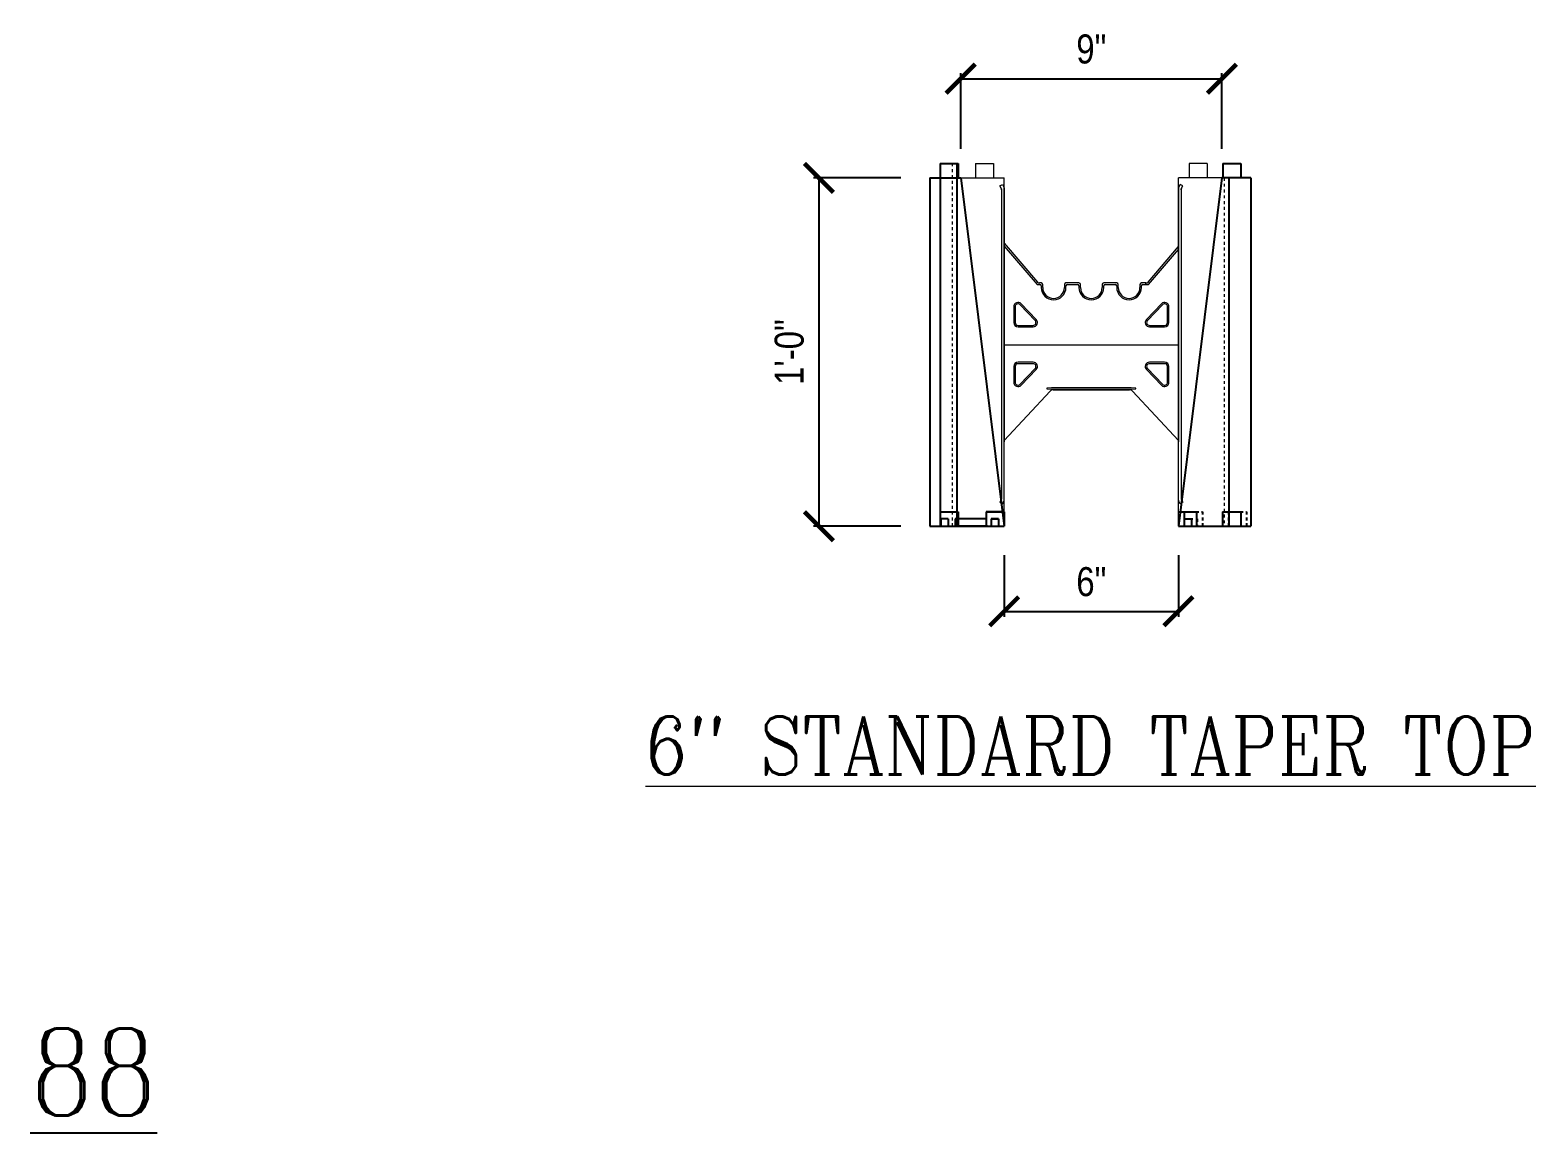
# Model space of a CAD drawing. Header units: inches. Extents: x 17 to 89.2, y 9.6 to 84.5.
# Drawn here: x 17 to 68.8, y 9.6 to 47.6 of the extents above; entities that cross this region are included whole.
import ezdxf

# ---------------------------------------------------------------- set-up
doc = ezdxf.new("R2010")
doc.units = ezdxf.units.IN
doc.header["$MEASUREMENT"] = 0
doc.linetypes.add('DASHED2', pattern=[0.375, 0.25, -0.125])
doc.linetypes.add('HIDDEN', pattern=[0.375, 0.25, -0.125])
doc.layers.get('Defpoints').update_dxf_attribs({"color": 252})
for name, color, linetype, lineweight in [('A2 Hatch', 8, 'Continuous', 9), ('DETAILS', 7, 'Continuous', 13), ('DIM', 3, 'Continuous', 13), ('GB Dim', 3, 'Continuous', 13)]:
    doc.layers.add(name, color=color, linetype=linetype, lineweight=lineweight)
doc.styles.add('ARCTEXT', font='arctext.shx', dxfattribs={"width": 0.85})
doc.styles.add('RomanC', font='romanc.shx', dxfattribs={"width": 0.85, "height": 5})
doc.dimstyles.new('ARCTEXT 1-1', dxfattribs={"dimscale": 0, "dimtxt": 1, "dimasz": 1, "dimexe": 0.1875, "dimexo": 1, "dimgap": 0.5, "dimtad": 1, "dimdec": 4, "dimzin": 3, "dimdsep": 46, "dimlunit": 4, "dimtxsty": 'ARCTEXT', "dimblk": 'ARCHTICK', "dimcen": 1, "dimclrd": 256, "dimclre": 256, "dimclrt": 256, "dimadec": 0, "dimazin": 0, "dimtfac": 1, "dimtdec": 4, "dimtofl": 0, "dimtmove": 2, "dimatfit": 3, "dimldrblk": 'arrow', "dimfxl": 1, "dimtolj": 1, "dimtzin": 0, "dimarcsym": 0})

# ---------------------------------------------------------------- blocks, each defined once
blk = doc.blocks.new('_ArchTick')
at = {"color": 0, "linetype": 'ByBlock', "const_width": 0.15}
blk.add_lwpolyline([(-0.5, -0.5), (0.5, 0.5)], dxfattribs=at)
blk = doc.blocks.new('*D23')
at = {"layer": 'Defpoints', "color": 0}
for p in [(47.97, 42.523), (44.146, 30.523), (47.97, 30.523)]:
    blk.add_point(p, dxfattribs=at)
at = {"layer": 'GB Dim', "lineweight": -2}
for p, q in [((46.97, 42.523), (43.958, 42.523)), ((44.146, 42.523), (44.146, 30.523)), ((46.97, 30.523), (43.958, 30.523))]:
    blk.add_line(p, q, dxfattribs=at)
for p, rotation in [((44.146, 42.523), 90), ((44.146, 30.523), 270)]:
    blk.add_blockref('_ArchTick', p, dxfattribs=dict(at, rotation=rotation))
at = {"layer": 'GB Dim', "color": 2, "insert": (43.129, 36.523), "char_height": 1, "attachment_point": 5, "rotation": 90, "style": 'ARCTEXT'}
blk.add_mtext('\\A1;1\'-0"', dxfattribs=at)
blk = doc.blocks.new('arrow')
at = {"layer": 'DIM'}
blk.add_hatch(color=253, dxfattribs=at).paths.add_polyline_path([(-2, 0.5), (-2, -0.5), (0, 0)])
at = {"layer": 'DIM', "lineweight": 9}
for points in [[(-2, 0.983), (-2, 0.5), (-2.469, 0.617)], [(0.374, 0.094), (0, 0)], [(0.374, -0.094), (0, 0)], [(-2, -0.983), (-2, -0.5), (-2.469, -0.617)]]:
    blk.add_lwpolyline(points, dxfattribs=at)
at = {"layer": 'DIM', "lineweight": 15}
blk.add_lwpolyline([(0, 0), (-2, -0.5), (-2, 0.5), (0, 0)], dxfattribs=at)
blk = doc.blocks.new('*D24')
at = {"layer": 'Defpoints', "color": 0}
for p in [(50.532, 30.523), (56.532, 30.523), (56.532, 27.59)]:
    blk.add_point(p, dxfattribs=at)
at = {"layer": 'GB Dim', "lineweight": -2}
for p, q in [((50.532, 29.523), (50.532, 27.403)), ((56.532, 29.523), (56.532, 27.403)), ((50.532, 27.59), (56.532, 27.59))]:
    blk.add_line(p, q, dxfattribs=at)
at = {"layer": 'GB Dim', "lineweight": -2, "rotation": 180}
blk.add_blockref('_ArchTick', (50.532, 27.59), dxfattribs=at)
at = {"layer": 'GB Dim', "lineweight": -2}
blk.add_blockref('_ArchTick', (56.532, 27.59), dxfattribs=at)
at = {"layer": 'GB Dim', "color": 2, "insert": (53.532, 28.607), "char_height": 1, "attachment_point": 5, "style": 'ARCTEXT'}
blk.add_mtext('\\A1;6"', dxfattribs=at)
blk = doc.blocks.new('*D25')
at = {"layer": 'Defpoints', "color": 0}
for p in [(58.033, 45.943), (49.032, 42.523), (58.033, 42.523)]:
    blk.add_point(p, dxfattribs=at)
at = {"layer": 'GB Dim', "lineweight": -2}
for p, q in [((49.032, 43.523), (49.032, 46.13)), ((49.032, 45.943), (58.033, 45.943)), ((58.033, 43.523), (58.033, 46.13))]:
    blk.add_line(p, q, dxfattribs=at)
at = {"layer": 'GB Dim', "lineweight": -2, "rotation": 180}
blk.add_blockref('_ArchTick', (49.032, 45.943), dxfattribs=at)
at = {"layer": 'GB Dim', "lineweight": -2}
blk.add_blockref('_ArchTick', (58.033, 45.943), dxfattribs=at)
at = {"layer": 'GB Dim', "color": 2, "insert": (53.532, 46.96), "char_height": 1, "attachment_point": 5, "style": 'ARCTEXT'}
blk.add_mtext('\\A1;9"', dxfattribs=at)

msp = doc.modelspace()

# ---------------------------------------------------------------- linework, layer by layer
at = {"color": 1}
for p, q in [((48.32, 43.02336), (48.945, 43.02336)), ((48.32, 43.02336), (48.32, 30.52336)), ((48.895, 43.02336), (48.895, 30.52336)), ((48.945, 43.02336), (48.945, 42.52336)), ((58.0575, 43.02336), (58.0575, 42.52336)), ((58.0575, 43.02336), (58.6825, 43.02336)), ((58.6825, 43.02336), (58.6825, 42.52336)), ((47.97, 42.52335), (49.0325, 42.52336)), ((47.97, 42.52336), (47.97, 30.52336)), ((47.97, 42.52336), (49.0325, 42.52335)), ((47.97, 42.52336), (49.0325, 42.52335)), ((49.0325, 42.52335), (50.5325, 30.52336)), ((58.0325, 42.52335), (56.5325, 30.52336)), ((59.0325, 42.52336), (58.0325, 42.52336)), ((58.2675, 42.52336), (58.2675, 30.52336)), ((59.0325, 42.52336), (59.0325, 30.52336)), ((48.32, 31.02336), (48.945, 31.02336)), ((48.32, 31.02336), (48.945, 31.02336)), ((48.32, 31.02336), (48.945, 31.02336)), ((48.32, 31.02336), (48.945, 31.02336)), ((48.32, 31.02336), (48.945, 31.02336)), ((48.32, 31.02336), (48.945, 31.02336)), ((48.32, 31.02336), (48.945, 31.02336)), ((48.32, 31.02336), (48.945, 31.02336)), ((48.32, 31.02335), (48.945, 31.02335)), ((48.345, 30.77336), (48.345, 30.52336)), ((48.595, 30.77336), (48.345, 30.77336)), ((48.345, 30.77336), (48.345, 30.52336)), ((48.595, 30.77336), (48.345, 30.77336)), ((48.345, 30.77335), (48.345, 30.52335)), ((48.595, 30.77335), (48.345, 30.77335)), ((48.595, 30.77336), (48.595, 30.52336)), ((48.595, 30.77336), (48.595, 30.52336)), ((48.595, 30.77335), (48.595, 30.52335)), ((49.9075, 30.77336), (48.845, 30.77336)), ((48.845, 30.77336), (48.845, 30.52336)), ((49.9075, 30.77336), (48.845, 30.77336)), ((48.845, 30.77336), (48.845, 30.52336)), ((49.9075, 30.77335), (48.845, 30.77335)), ((48.845, 30.77335), (48.845, 30.52335)), ((48.945, 31.02336), (48.945, 30.52336)), ((48.945, 31.02336), (48.945, 30.52336)), ((48.945, 31.02336), (48.945, 30.52336)), ((48.945, 31.02336), (48.945, 30.52336)), ((48.945, 31.02336), (48.945, 30.52336)), ((48.945, 31.02336), (48.945, 30.52336)), ((48.945, 31.02336), (48.945, 30.52336)), ((48.945, 31.02336), (48.945, 30.52336)), ((48.945, 31.02335), (48.945, 30.52335)), ((49.9075, 31.02336), (49.9075, 30.52336)), ((49.9075, 31.02336), (50.5325, 31.02336)), ((49.9075, 31.02336), (49.9075, 30.52336)), ((49.9075, 31.02336), (50.5325, 31.02336)), ((49.9075, 31.02336), (49.9075, 30.52336)), ((49.9075, 31.02336), (50.5325, 31.02336)), ((49.9075, 31.02336), (49.9075, 30.52336)), ((49.9075, 31.02336), (50.5325, 31.02336)), ((49.9075, 31.02336), (49.9075, 30.52336)), ((49.9075, 31.02336), (50.5325, 31.02336)), ((49.9075, 31.02336), (49.9075, 30.52336)), ((49.9075, 31.02336), (50.5325, 31.02336)), ((49.9075, 31.02336), (49.9075, 30.52336)), ((49.9075, 31.02336), (50.5325, 31.02336)), ((49.9075, 31.02336), (49.9075, 30.52336)), ((50.5325, 31.02336), (49.9075, 31.02336)), ((49.9075, 31.02336), (49.9075, 30.52336)), ((49.9075, 31.02336), (50.5325, 31.02336)), ((49.9075, 31.02336), (49.9075, 30.52336)), ((50.5325, 31.02336), (49.9075, 31.02336)), ((49.9075, 31.02335), (49.9075, 30.52335)), ((49.9075, 31.02335), (50.5325, 31.02335)), ((49.9075, 31.02335), (49.9075, 30.52335)), ((50.5325, 31.02335), (49.9075, 31.02335)), ((50.0825, 30.77336), (50.0825, 30.52336)), ((50.0825, 30.77336), (50.3325, 30.77336)), ((50.0825, 30.77336), (50.0825, 30.52336)), ((50.0825, 30.77336), (50.3325, 30.77336)), ((50.0825, 30.77336), (50.0825, 30.52336)), ((50.0825, 30.77336), (50.3325, 30.77336)), ((50.0825, 30.77336), (50.0825, 30.52336)), ((50.0825, 30.77336), (50.3325, 30.77336)), ((50.0825, 30.77336), (50.0825, 30.52336)), ((50.0825, 30.77336), (50.3325, 30.77336)), ((50.0825, 30.77336), (50.0825, 30.52336)), ((50.0825, 30.77336), (50.3325, 30.77336)), ((50.0825, 30.77336), (50.0825, 30.52336)), ((50.0825, 30.77336), (50.3325, 30.77336)), ((50.0825, 30.77336), (50.0825, 30.52336)), ((50.3325, 30.77336), (50.0825, 30.77336)), ((50.0825, 30.77336), (50.0825, 30.52336)), ((50.0825, 30.77336), (50.3325, 30.77336)), ((50.0825, 30.77336), (50.0825, 30.52336)), ((50.3325, 30.77336), (50.0825, 30.77336)), ((50.0825, 30.77335), (50.0825, 30.52335)), ((50.0825, 30.77335), (50.3325, 30.77335)), ((50.0825, 30.77335), (50.0825, 30.52335)), ((50.3325, 30.77335), (50.0825, 30.77335)), ((50.3325, 30.77336), (50.3325, 30.52336)), ((50.3325, 30.77336), (50.3325, 30.52336)), ((50.3325, 30.77335), (50.3325, 30.52335)), ((50.5325, 31.02336), (50.5325, 30.52336)), ((50.5325, 31.02336), (50.5325, 30.52336)), ((50.5325, 31.02336), (50.5325, 30.52336)), ((50.5325, 31.02336), (50.5325, 30.52336)), ((50.5325, 31.02336), (50.5325, 30.52336)), ((50.5325, 31.02336), (50.5325, 30.52336)), ((50.5325, 31.02336), (50.5325, 30.52336)), ((50.5325, 31.02336), (50.5325, 30.52336)), ((50.5325, 31.02336), (50.5325, 30.52336)), ((50.5325, 31.02335), (50.5325, 30.52335)), ((50.5325, 31.02335), (50.5325, 30.52335)), ((56.5325, 31.02336), (57.1532, 31.02336)), ((56.7282, 30.77336), (56.9782, 30.77336)), ((56.7325, 31.02336), (56.7325, 30.52336)), ((56.9782, 30.77336), (56.9782, 30.52336)), ((57.1532, 31.02336), (57.1532, 30.52336)), ((58.0532, 31.02336), (58.0532, 30.52336)), ((58.0532, 31.02336), (58.6782, 31.02336)), ((58.6782, 31.02336), (58.6782, 30.52336)), ((47.97, 30.52336), (50.5325, 30.52336)), ((47.97, 30.52336), (50.5325, 30.52336)), ((47.97, 30.52336), (50.0825, 30.52336)), ((47.97, 30.52336), (50.0825, 30.52336)), ((47.97, 30.52336), (50.5325, 30.52336)), ((47.97, 30.52336), (50.5325, 30.52336)), ((47.97, 30.52336), (50.5325, 30.52336)), ((47.97, 30.52336), (50.0825, 30.52336)), ((47.97, 30.52336), (50.0825, 30.52336)), ((47.97, 30.52336), (50.5325, 30.52336)), ((47.97, 30.52336), (50.5325, 30.52336)), ((47.97, 30.52336), (50.0825, 30.52336)), ((47.97, 30.52336), (50.0825, 30.52336)), ((47.97, 30.52336), (50.5325, 30.52336)), ((47.97, 30.52336), (50.0825, 30.52336)), ((47.97, 30.52336), (50.0825, 30.52336)), ((47.97, 30.52336), (50.5325, 30.52336)), ((47.97, 30.52336), (50.5325, 30.52336)), ((47.97, 30.52335), (50.0825, 30.52335)), ((47.97, 30.52335), (50.5325, 30.52335)), ((49.9575, 30.52336), (48.895, 30.52336)), ((49.9575, 30.52336), (48.895, 30.52336)), ((49.9575, 30.52336), (48.895, 30.52336)), ((49.9575, 30.52336), (48.895, 30.52336)), ((49.9575, 30.52336), (48.895, 30.52336)), ((49.9575, 30.52336), (48.895, 30.52336)), ((49.9575, 30.52336), (48.895, 30.52336)), ((49.9575, 30.52336), (48.895, 30.52336)), ((49.9575, 30.52335), (48.895, 30.52335)), ((50.3325, 30.52336), (50.5325, 30.52336)), ((50.3325, 30.52336), (50.5325, 30.52336)), ((50.3325, 30.52336), (50.5325, 30.52336)), ((50.3325, 30.52336), (50.5325, 30.52336)), ((50.3325, 30.52336), (50.5325, 30.52336)), ((50.3325, 30.52336), (50.5325, 30.52336)), ((50.3325, 30.52336), (50.5325, 30.52336)), ((50.3325, 30.52336), (50.5325, 30.52336)), ((50.3325, 30.52335), (50.5325, 30.52335)), ((56.5325, 30.52336), (58.8282, 30.52336)), ((56.5325, 30.52336), (56.7282, 30.52336)), ((56.5325, 30.52336), (58.8282, 30.52336)), ((56.5325, 30.52336), (59.0325, 30.52336)), ((56.7432, 30.52336), (58.8282, 30.52336)), ((58.8325, 30.52336), (59.0325, 30.52336)), ((58.8325, 30.52336), (59.0325, 30.52336)), ((58.8325, 30.52335), (59.0325, 30.52335))]:
    msp.add_line(p, q, dxfattribs=at)
at = {"color": 1, "linetype": 'HIDDEN', "ltscale": 0.02}
for p, q in [((48.32, 43.02336), (48.945, 43.02336)), ((48.32, 43.02336), (48.32, 42.52336)), ((48.945, 43.02336), (48.945, 42.52336)), ((58.0575, 43.02336), (58.0575, 42.52336)), ((58.0575, 43.02336), (58.6825, 43.02336)), ((58.6825, 43.02336), (58.6825, 42.52336)), ((48.32, 31.02336), (48.945, 31.02336)), ((48.32, 31.02336), (48.32, 30.52336)), ((48.32, 31.02336), (48.945, 31.02336)), ((48.32, 31.02336), (48.945, 31.02336)), ((48.32, 31.02336), (48.32, 30.52336)), ((48.32, 31.02336), (48.945, 31.02336)), ((48.32, 31.02336), (48.32, 30.52336)), ((48.32, 31.02336), (48.945, 31.02336)), ((48.32, 31.02336), (48.945, 31.02336)), ((48.32, 31.02336), (48.32, 30.52336)), ((48.32, 31.02336), (48.945, 31.02336)), ((48.32, 31.02336), (48.945, 31.02336)), ((48.32, 31.02336), (48.32, 30.52336)), ((48.32, 31.02336), (48.945, 31.02336)), ((48.32, 31.02336), (48.32, 30.52336)), ((48.32, 31.02336), (48.945, 31.02336)), ((48.32, 31.02336), (48.32, 30.52336)), ((48.32, 31.02335), (48.945, 31.02335)), ((48.32, 31.02335), (48.32, 30.52335)), ((48.32, 31.02335), (48.32, 30.52335)), ((48.945, 31.02336), (48.945, 30.52336)), ((48.945, 31.02336), (48.945, 30.52336)), ((48.945, 31.02336), (48.945, 30.52336)), ((48.945, 31.02336), (48.945, 30.52336)), ((48.945, 31.02336), (48.945, 30.52336)), ((48.945, 31.02336), (48.945, 30.52336)), ((48.945, 31.02336), (48.945, 30.52336)), ((48.945, 31.02336), (48.945, 30.52336)), ((48.945, 31.02336), (48.945, 30.52336)), ((48.945, 31.02336), (48.945, 30.52336)), ((48.945, 31.02335), (48.945, 30.52335)), ((49.9075, 31.02336), (49.9075, 30.52336)), ((49.9075, 31.02336), (50.5325, 31.02336)), ((49.9075, 31.02336), (49.9075, 30.52336)), ((49.9075, 31.02336), (50.5325, 31.02336)), ((49.9075, 31.02336), (49.9075, 30.52336)), ((49.9075, 31.02336), (50.5325, 31.02336)), ((49.9075, 31.02336), (49.9075, 30.52336)), ((49.9075, 31.02336), (50.5325, 31.02336)), ((49.9075, 31.02336), (49.9075, 30.52336)), ((49.9075, 31.02336), (50.5325, 31.02336)), ((49.9075, 31.02336), (49.9075, 30.52336)), ((49.9075, 31.02336), (50.5325, 31.02336)), ((49.9075, 31.02336), (49.9075, 30.52336)), ((49.9075, 31.02336), (50.5325, 31.02336)), ((49.9075, 31.02336), (49.9075, 30.52336)), ((49.9075, 31.02336), (50.5325, 31.02336)), ((49.9075, 31.02336), (49.9075, 30.52336)), ((49.9075, 31.02336), (50.5325, 31.02336)), ((49.9075, 31.02336), (49.9075, 30.52336)), ((49.9075, 31.02336), (50.5325, 31.02336)), ((49.9075, 31.02335), (49.9075, 30.52335)), ((49.9075, 31.02335), (50.5325, 31.02335)), ((56.5325, 31.02336), (57.1532, 31.02336)), ((56.5325, 31.02336), (57.1532, 31.02336)), ((56.7282, 30.77336), (56.7282, 30.52336)), ((56.7282, 30.77336), (56.9782, 30.77336)), ((56.7282, 30.77336), (56.7282, 30.52336)), ((56.7282, 30.77336), (56.9782, 30.77336)), ((56.7325, 31.02336), (57.3575, 31.02336)), ((56.9325, 30.77336), (57.1825, 30.77336)), ((56.9782, 30.77336), (56.9782, 30.52336)), ((56.9782, 30.77336), (56.9782, 30.52336)), ((57.1532, 31.02336), (57.1532, 30.52336)), ((57.1532, 31.02336), (57.1532, 30.52336)), ((57.1825, 30.77336), (57.1825, 30.52336)), ((57.3575, 31.02336), (57.3575, 30.52336)), ((58.0532, 31.02336), (58.0532, 30.52336)), ((58.0532, 31.02336), (58.6782, 31.02336)), ((58.0532, 31.02336), (58.0532, 30.52336)), ((58.0532, 31.02336), (58.6782, 31.02336)), ((58.2575, 31.02336), (58.2575, 30.52336)), ((58.2575, 31.02336), (58.8825, 31.02336)), ((58.6782, 31.02336), (58.6782, 30.52336)), ((58.6782, 31.02336), (58.6782, 30.52336)), ((58.8825, 31.02336), (58.8825, 30.52336))]:
    msp.add_line(p, q, dxfattribs=at)
at = {"ltscale": 0.15}
for p, q in [((48.945, 30.52336), (49.9075, 30.52336)), ((48.945, 30.52336), (49.9075, 30.52336)), ((48.945, 30.52336), (49.9075, 30.52336)), ((48.945, 30.52336), (49.9075, 30.52336)), ((48.945, 30.52336), (49.9075, 30.52336)), ((48.945, 30.52336), (49.9075, 30.52336)), ((48.945, 30.52336), (49.9075, 30.52336)), ((48.945, 30.52336), (49.9075, 30.52336)), ((48.945, 30.52335), (49.9075, 30.52335))]:
    msp.add_line(p, q, dxfattribs=at)
at = {"layer": 'A2 Hatch', "linetype": 'DASHED2', "ltscale": 0.15}
for p, q in [((48.735, 43.02336), (48.735, 30.52336)), ((58.1075, 42.52336), (58.1075, 30.52336))]:
    msp.add_line(p, q, dxfattribs=at)
at = {"layer": 'A2 Hatch', "ltscale": 0.15}
for p, q in [((49.53781, 43.02336), (50.16281, 43.02336)), ((49.53781, 43.02336), (50.16281, 43.02336)), ((49.53781, 43.02336), (49.53781, 42.52336)), ((50.16281, 43.02336), (50.16281, 42.52336)), ((50.16281, 43.02336), (50.16281, 42.52336)), ((57.52719, 43.02336), (56.90219, 43.02336)), ((56.90219, 43.02336), (56.90219, 42.52336)), ((57.52719, 43.02336), (57.52719, 42.52336)), ((49.0325, 42.52335), (50.5325, 42.52335)), ((50.5325, 30.52335), (50.5325, 42.52335)), ((58.0325, 42.52335), (56.5325, 42.52335)), ((56.5325, 30.52335), (56.5325, 42.52335))]:
    msp.add_line(p, q, dxfattribs=at)
at = {"layer": 'DETAILS', "color": 6, "lineweight": 20}
for p, q in [((50.38011, 42.25119), (50.46672, 42.30119)), ((50.4258, 42.17205), (50.38011, 42.25119)), ((50.4325, 42.14931), (50.4325, 31.45156)), ((50.4325, 42.11045), (50.4325, 42.14705)), ((50.46672, 42.30119), (50.5258, 42.19885)), ((50.5325, 42.17385), (50.5325, 40.19454)), ((56.5325, 42.17385), (56.5325, 40.19454)), ((56.59828, 42.30119), (56.5392, 42.19885)), ((56.68489, 42.25119), (56.59828, 42.30119)), ((56.6325, 42.14931), (56.6325, 31.45156)), ((56.6325, 42.11045), (56.6325, 42.14705)), ((56.6392, 42.17205), (56.68489, 42.25119)), ((50.5325, 40.27388), (51.67798, 38.93411)), ((50.5325, 40.19454), (50.5325, 33.43288)), ((50.5325, 40.1777), (51.66479, 38.85336)), ((55.48702, 38.93411), (56.5325, 40.15693)), ((55.50021, 38.85336), (56.5325, 40.06075)), ((56.5325, 40.19454), (56.5325, 33.43288)), ((51.66479, 38.85336), (51.7575, 38.85336)), ((51.75012, 38.90336), (51.7575, 38.90336)), ((51.8075, 38.90336), (51.75012, 38.90336)), ((51.8075, 38.80336), (51.8075, 38.74836)), ((51.8575, 38.74836), (51.8575, 38.85336)), ((52.6075, 38.85336), (52.6075, 38.74836)), ((53.1075, 38.90336), (52.6575, 38.90336)), ((52.6575, 38.74836), (52.6575, 38.80336)), ((52.7075, 38.85336), (53.0575, 38.85336)), ((53.1075, 38.80336), (53.1075, 38.74836)), ((53.1575, 38.74836), (53.1575, 38.85336)), ((53.9075, 38.85336), (53.9075, 38.74836)), ((54.4075, 38.90336), (53.9575, 38.90336)), ((53.9575, 38.74836), (53.9575, 38.80336)), ((54.0075, 38.85336), (54.3575, 38.85336)), ((54.4075, 38.80336), (54.4075, 38.74836)), ((54.4575, 38.74836), (54.4575, 38.85336)), ((55.2075, 38.85336), (55.2075, 38.74836)), ((55.41488, 38.90336), (55.2575, 38.90336)), ((55.2575, 38.74836), (55.2575, 38.80336)), ((55.3075, 38.85336), (55.50021, 38.85336)), ((55.4075, 38.85336), (55.4075, 38.90336)), ((55.4075, 38.90336), (55.41488, 38.90336)), ((50.8575, 38.08439), (50.8575, 37.54336)), ((50.9075, 38.08439), (50.9075, 37.54336)), ((51.59902, 37.61262), (51.07964, 38.15364)), ((51.63509, 37.64724), (51.11571, 38.18827)), ((55.94929, 38.18827), (55.42991, 37.64724)), ((55.98536, 38.15364), (55.46598, 37.61262)), ((56.1575, 37.54336), (56.1575, 38.08439)), ((56.2075, 37.54336), (56.2075, 38.08439)), ((51.0075, 37.44336), (51.52688, 37.44336)), ((51.0075, 37.39336), (51.52688, 37.39336)), ((55.53812, 37.44336), (56.0575, 37.44336)), ((55.53812, 37.39336), (56.0575, 37.39336)), ((50.5325, 36.77336), (56.5325, 36.77336)), ((50.8575, 36.02336), (50.8575, 35.48234)), ((50.9075, 36.02336), (50.9075, 35.48234)), ((51.52688, 36.17336), (51.0075, 36.17336)), ((51.52688, 36.12336), (51.0075, 36.12336)), ((51.07964, 35.41309), (51.59902, 35.95411)), ((51.11571, 35.37846), (51.63509, 35.91948)), ((55.42991, 35.91948), (55.94929, 35.37846)), ((55.46598, 35.95411), (55.98536, 35.41309)), ((56.0575, 36.17336), (55.53812, 36.17336)), ((56.0575, 36.12336), (55.53812, 36.12336)), ((56.1575, 35.48234), (56.1575, 36.02336)), ((56.2075, 35.48234), (56.2075, 36.02336)), ((52.16223, 35.29336), (52.00612, 35.27828)), ((53.5325, 35.29336), (52.16223, 35.29336)), ((54.90277, 35.29336), (53.5325, 35.29336)), ((55.05888, 35.27828), (54.90277, 35.29336)), ((50.5325, 33.47101), (52.11357, 35.17943)), ((52.00612, 35.25845), (52.16223, 35.24336)), ((52.16223, 35.24336), (53.5325, 35.24336)), ((52.21963, 35.22336), (53.5325, 35.22336)), ((53.5325, 35.24336), (54.90277, 35.24336)), ((53.5325, 35.22336), (54.84537, 35.22336)), ((54.90277, 35.24336), (55.05888, 35.25845)), ((54.95143, 35.17943), (56.5325, 33.47101)), ((50.5325, 31.42476), (50.5325, 33.43288)), ((56.5325, 31.42476), (56.5325, 33.43288)), ((50.4258, 31.42656), (50.38011, 31.34742)), ((50.38011, 31.34742), (50.46672, 31.29742)), ((50.4325, 31.48816), (50.4325, 31.45156)), ((50.46672, 31.29742), (50.5258, 31.39976)), ((56.59828, 31.29742), (56.5392, 31.39976)), ((56.68489, 31.34742), (56.59828, 31.29742)), ((56.6325, 31.48816), (56.6325, 31.45156)), ((56.6392, 31.42656), (56.68489, 31.34742))]:
    msp.add_line(p, q, dxfattribs=at)
for centre, radius, start, end in [((50.3825, 42.14705), 0.05, 0, 30), ((50.4825, 42.17385), 0.05, 0, 30), ((56.5825, 42.17385), 0.05, 150, 180), ((56.6825, 42.14705), 0.05, 150, 180), ((51.75012, 39.00336), 0.1, 223.830861, 270), ((55.41488, 39.00336), 0.1, 270, 316.169139), ((51.7575, 38.80336), 0.05, 360, 90), ((51.8075, 38.85336), 0.05, 0, 90), ((52.2325, 38.74836), 0.425, 180, 360), ((52.2325, 38.74836), 0.375, 180, 0), ((52.6575, 38.85336), 0.05, 90, 180), ((52.7075, 38.80336), 0.05, 90, 180), ((53.0575, 38.80336), 0.05, 360, 90), ((53.1075, 38.85336), 0.05, 0, 90), ((53.5325, 38.74836), 0.425, 180, 270), ((53.5325, 38.74836), 0.375, 180, 270), ((53.5325, 38.74836), 0.425, 270, 0), ((53.5325, 38.74836), 0.375, 270, 0), ((53.9575, 38.85336), 0.05, 90, 180), ((54.0075, 38.80336), 0.05, 90, 180), ((54.3575, 38.80336), 0.05, 0, 90), ((54.4075, 38.85336), 0.05, 0, 90), ((54.8325, 38.74836), 0.425, 180, 0), ((54.8325, 38.74836), 0.375, 180, 0), ((55.2575, 38.85336), 0.05, 90, 180), ((55.3075, 38.80336), 0.05, 90, 180), ((51.0075, 38.08439), 0.15, 43.830861, 180), ((51.0075, 38.08439), 0.1, 43.830861, 180), ((56.0575, 38.08439), 0.15, 0, 136.169139), ((56.0575, 38.08439), 0.1, 0, 136.169139), ((51.0075, 37.54336), 0.15, 180, 270), ((51.0075, 37.54336), 0.1, 180, 270), ((51.52688, 37.54336), 0.15, 270, 43.830861), ((51.52688, 37.54336), 0.1, 270, 43.830861), ((55.53812, 37.54336), 0.15, 136.169139, 270), ((55.53812, 37.54336), 0.1, 136.169139, 270), ((56.0575, 37.54336), 0.15, 270, 0), ((56.0575, 37.54336), 0.1, 270, 360), ((51.0075, 36.02336), 0.15, 90, 180), ((51.0075, 36.02336), 0.1, 90, 180), ((51.52688, 36.02336), 0.15, 316.169139, 90), ((51.52688, 36.02336), 0.1, 316.169139, 90), ((55.53812, 36.02336), 0.15, 90, 223.830861), ((55.53812, 36.02336), 0.1, 90, 223.830861), ((56.0575, 36.02336), 0.15, 360, 90), ((56.0575, 36.02336), 0.1, 0, 90), ((51.0075, 35.48234), 0.15, 180, 316.169139), ((51.0075, 35.48234), 0.1, 180, 316.169139), ((52.00741, 35.26836), 0.01, 97.409891, 262.590109), ((55.05759, 35.26836), 0.01, 277.409891, 82.590109), ((56.0575, 35.48234), 0.15, 223.830861, 360), ((56.0575, 35.48234), 0.1, 223.830861, 0), ((52.21963, 35.07336), 0.15, 90, 135), ((54.84537, 35.07336), 0.15, 45, 90), ((50.3825, 31.45156), 0.05, 330, 360), ((50.4825, 31.42476), 0.05, 330, 360), ((56.5825, 31.42476), 0.05, 180, 210), ((56.6825, 31.45156), 0.05, 180, 210)]:
    msp.add_arc(centre, radius, start, end, dxfattribs=at)

# ---------------------------------------------------------------- texts
at = {"layer": 'Defpoints', "insert": (19.15963, 13.21969), "char_height": 3, "width": 90.08, "attachment_point": 2, "style": 'RomanC'}
msp.add_mtext('{\\L88\\P}\\P            ', dxfattribs=at)
at = {"layer": 'DIM', "insert": (53.51073, 23.96426), "char_height": 2, "width": 90.08, "attachment_point": 2, "style": 'RomanC'}
msp.add_mtext('{\\L6" STANDARD TAPER TOP}', dxfattribs=at)

# ---------------------------------------------------------------- dimensions: what is measured, and where the dimension line sits
at = {"layer": 'GB Dim'}
for base, p1, p2, picture, middle in [((58.0325, 45.94284), (49.0325, 42.52336), (58.0325, 42.52336), '*D25', (53.5325, 46.96008)), ((56.5325, 27.59001), (50.5325, 30.52335), (56.5325, 30.52336), '*D24', (53.5325, 28.60725))]:
    dim = msp.add_linear_dim(base=base, p1=p1, p2=p2, dimstyle='ARCTEXT 1-1', override={"dimscale": 1, "dimclrt": 2}, dxfattribs=at)
    dim.commit()
    dim.dimension.update_dxf_attribs({"geometry": picture, "text_midpoint": middle})
dim = msp.add_linear_dim(base=(44.14583, 30.52335), p1=(47.97, 42.52336), p2=(47.97, 30.52335), angle=90, dimstyle='ARCTEXT 1-1', override={"dimscale": 1, "dimclrt": 2}, dxfattribs=at)
dim.commit()
dim.dimension.update_dxf_attribs({"geometry": '*D23', "text_midpoint": (43.12859, 36.52336)})

doc.saveas('drawing.dxf')
